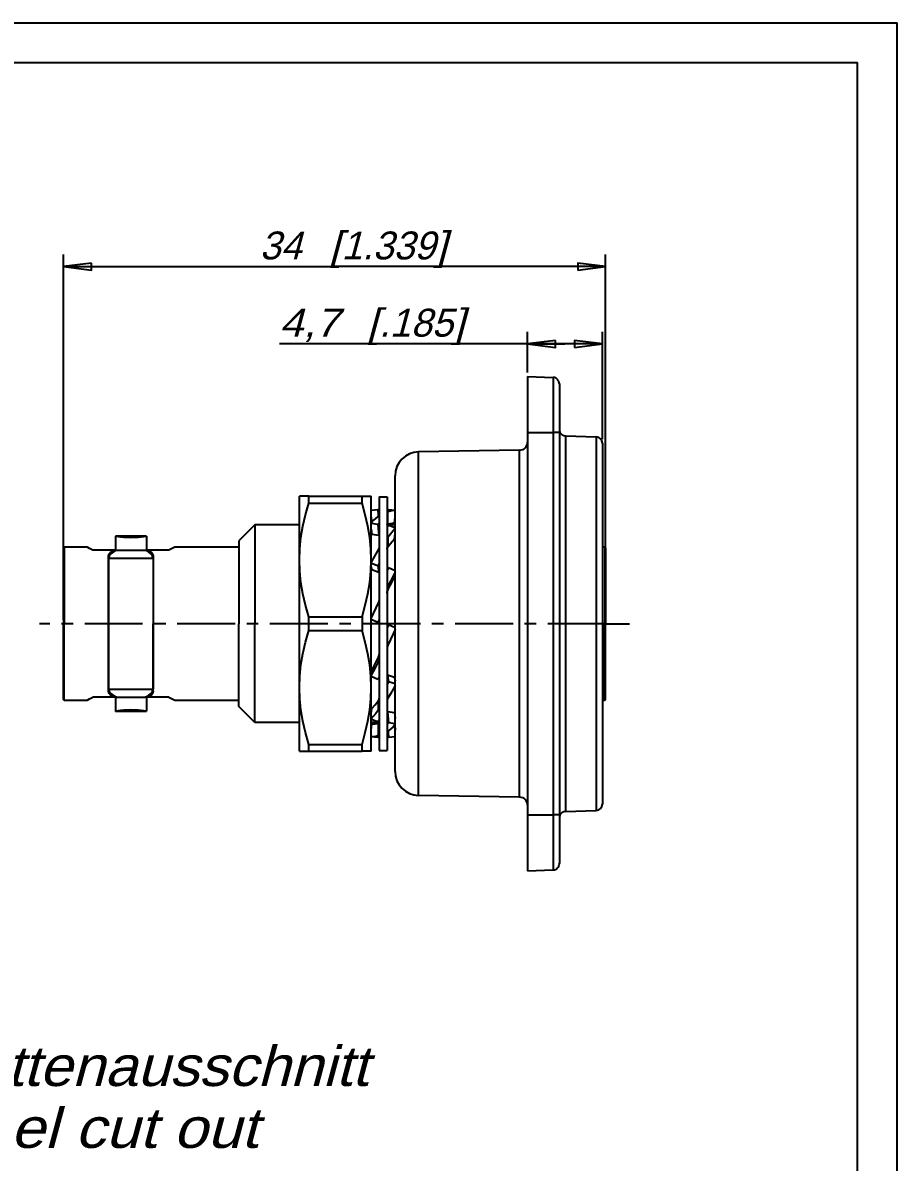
# Model space of a CAD drawing. Extents: x 0 to 210, y 0 to 297.
# Drawn here: x 100.3 to 210, y 154 to 297 of the extents above; entities that cross this region are included whole.
import ezdxf
from ezdxf.enums import TextEntityAlignment as Align

# ---------------------------------------------------------------- set-up
doc = ezdxf.new("R2010")
doc.units = 0
doc.header["$LTSCALE"] = 19.36
doc.linetypes.add('CENTER', pattern=[0.6, 0.375, -0.075, 0.075, -0.075])
doc.layers.get('0').update_dxf_attribs({"linetype": 'CONTINUOUS'})
doc.layers.add('DEFAULT_1', color=7, linetype='CENTER')
doc.layers.add('ZEICHNUNGSBEMAßUNGEN', color=7, linetype='CONTINUOUS')
doc.styles.get("Standard").update_dxf_attribs({"font": 'txt', "width": 0.8})
doc.dimstyles.get("Standard").update_dxf_attribs({"dimtxt": 0.18, "dimasz": 0.18, "dimexe": 0.18, "dimexo": 0.0625, "dimgap": 0.09, "dimtad": 0, "dimtih": 1, "dimtoh": 1, "dimdec": 4, "dimzin": 0, "dimtxsty": 'STANDARD', "dimcen": 0.09, "dimazin": 3, "dimtfac": 1, "dimtdec": 4, "dimtofl": 0, "dimtmove": 0, "dimatfit": 3, "dimtolj": 1, "dimtzin": 0})

# ---------------------------------------------------------------- blocks, each defined once
blk = doc.blocks.new('*D1')
at = {"layer": 'ZEICHNUNGSBEMAßUNGEN', "color": 2, "linetype": 'CONTINUOUS'}
for p, q in [((105.43, 222.11), (105.43, 267.91)), ((173.43, 222.11), (173.43, 267.91)), ((105.43, 266.41), (139.43, 266.41)), ((173.43, 266.41), (139.43, 266.41))]:
    blk.add_line(p, q, dxfattribs=at)
for points in [[(108.93, 266.84), (105.43, 266.41), (108.93, 265.97), (108.93, 266.84)], [(169.93, 265.97), (173.43, 266.41), (169.93, 266.84), (169.93, 265.97)]]:
    blk.add_lwpolyline(points, dxfattribs=at)
at = {"layer": 'ZEICHNUNGSBEMAßUNGEN', "color": 2, "linetype": 'CONTINUOUS', "oblique": 15}
for s, p, p2 in [('34', (130.05, 267.31), (135.3, 267.31)), ('[', (138.8, 267.31), (140.3, 267.31)), ('1.339', (140.3, 267.31), (152.05, 267.31)), (']', (152.05, 267.31), (153.55, 267.31))]:
    blk.add_text(s, height=3.5, dxfattribs=at).set_placement(p, p2, align=Align.FIT)
blk = doc.blocks.new('*D2')
at = {"layer": 'ZEICHNUNGSBEMAßUNGEN', "color": 2, "linetype": 'CONTINUOUS'}
for p, q in [((163.63, 253.11), (163.63, 258.21)), ((173.03, 244.75), (173.03, 258.21)), ((168.33, 256.71), (132.52, 256.71)), ((163.63, 256.71), (168.33, 256.71)), ((173.03, 256.71), (168.33, 256.71))]:
    blk.add_line(p, q, dxfattribs=at)
for points in [[(167.13, 257.15), (163.63, 256.71), (167.13, 256.28), (167.13, 257.15)], [(169.53, 256.28), (173.03, 256.71), (169.53, 257.15), (169.53, 256.28)]]:
    blk.add_lwpolyline(points, dxfattribs=at)
at = {"layer": 'ZEICHNUNGSBEMAßUNGEN', "color": 2, "linetype": 'CONTINUOUS', "oblique": 15}
for s, p, p2 in [('4,7', (132.52, 257.62), (140.02, 257.62)), ('[', (143.52, 257.62), (145.02, 257.62)), ('.185', (145.02, 257.62), (154.27, 257.62)), (']', (154.27, 257.62), (155.77, 257.62))]:
    blk.add_text(s, height=3.5, dxfattribs=at).set_placement(p, p2, align=Align.FIT)

msp = doc.modelspace()

# ---------------------------------------------------------------- linework, layer by layer
at = {"color": 7, "linetype": 'CONTINUOUS'}
for p, q in [((0, 297), (210, 297)), ((210, 0), (210, 297)), ((5, 292), (205, 292)), ((205, 5), (205, 292)), ((163.6306, 252.6076), (163.6306, 249.1076)), ((163.6306, 252.6076), (166.85852, 252.49488)), ((167.6306, 251.69537), (167.6306, 251.6076)), ((167.6306, 251.69537), (167.6306, 251.57839)), ((167.6306, 251.6076), (167.6306, 245.6076)), ((167.6306, 251.57839), (167.6306, 245.6076)), ((163.6306, 249.1076), (163.6306, 245.6076)), ((163.6306, 245.6076), (163.6306, 197.6076)), ((167.6306, 245.6076), (167.6306, 197.6076)), ((167.6306, 245.6076), (167.6306, 197.6076)), ((168.40268, 245.18064), (172.25852, 245.04599)), ((162.64805, 243.38021), (149.97824, 243.15905)), ((173.0306, 244.24648), (173.0306, 244.01272)), ((173.0306, 244.24648), (173.0306, 243.19192)), ((173.0306, 244.01272), (173.0306, 243.19192)), ((173.0306, 243.19192), (173.0306, 221.6076)), ((173.0306, 243.19192), (173.0306, 221.6076)), ((147.0306, 240.15951), (147.0306, 240.15951)), ((147.0306, 235.80985), (147.0306, 240.15951)), ((147.0306, 235.80985), (147.0306, 240.15951)), ((135.0306, 234.4076), (135.0306, 237.6076)), ((136.1853, 237.6076), (135.0306, 237.6076)), ((136.1853, 237.6076), (142.8759, 237.6076)), ((142.8759, 237.6076), (144.0306, 237.6076)), ((144.0306, 234.4076), (144.0306, 237.6076)), ((144.0306, 237.6076), (144.0306, 237.6076)), ((145.0306, 237.5076), (145.0306, 236.00741)), ((145.0306, 237.5076), (146.0306, 237.5076)), ((136.1853, 236.74903), (142.8759, 236.74903)), ((144.86332, 235.90132), (144.0306, 235.81728)), ((145.0306, 236.00741), (145.0306, 235.66626)), ((146.19788, 235.90132), (146.0306, 235.89486)), ((147.0306, 235.81728), (146.19788, 235.90132)), ((144.0306, 234.97589), (144.08036, 234.41199)), ((145.0306, 235.66626), (145.0306, 235.56863)), ((145.0306, 235.56863), (145.0306, 235.34113)), ((145.0306, 235.34113), (145.0306, 235.24575)), ((145.0306, 235.24575), (145.0306, 234.00656)), ((147.0306, 234.30756), (147.0306, 235.80985)), ((147.0306, 234.30756), (147.0306, 235.80985)), ((129.4306, 234.0076), (127.4306, 232.0076)), ((135.0306, 234.0076), (129.4306, 234.0076)), ((135.0306, 234.3076), (135.0306, 234.4076)), ((135.0306, 234.30105), (135.0306, 234.3076)), ((135.0306, 229.6076), (135.0306, 234.30105)), ((144.0306, 234.3076), (144.0306, 234.4076)), ((144.0306, 234.30105), (144.0306, 234.3076)), ((144.0306, 229.6076), (144.0306, 234.30105)), ((144.05097, 234.28839), (144.0306, 234.26679)), ((144.86332, 234.06166), (144.0306, 234.17842)), ((144.0306, 233.45489), (144.0976, 232.7868)), ((144.08036, 234.41199), (144.08782, 234.32747)), ((145.0306, 234.00656), (145.0306, 233.71981)), ((145.0306, 233.71981), (145.0306, 232.65953)), ((146.12429, 234.0076), (146.0306, 234.0076)), ((146.19788, 233.911), (146.0306, 233.72239)), ((147.0306, 234.0076), (146.12429, 234.0076)), ((147.0306, 233.64866), (146.19788, 233.911)), ((147.0306, 234.2261), (147.0306, 234.30756)), ((147.0306, 234.2165), (147.0306, 234.30756)), ((147.0306, 234.2165), (147.0306, 234.2261)), ((147.0306, 233.62548), (147.0306, 234.2165)), ((147.0306, 233.75318), (147.0306, 234.2165)), ((147.0306, 233.62548), (147.0306, 233.75318)), ((147.0306, 232.26773), (147.0306, 233.62548)), ((147.0306, 232.26773), (147.0306, 233.62548)), ((111.9406, 232.605), (111.9406, 230.8276)), ((113.8906, 232.6076), (111.95534, 232.6076)), ((115.82584, 232.6076), (113.8906, 232.6076)), ((115.8402, 232.6076), (115.8402, 232.6076)), ((115.8406, 232.60499), (115.8406, 230.8276)), ((127.4306, 232.00732), (127.4306, 231.2276)), ((145.00392, 232.65953), (144.09762, 232.78661)), ((145.0306, 232.65953), (145.0306, 232.15067)), ((145.0306, 232.15067), (145.0306, 231.3361)), ((147.0306, 228.22093), (147.0306, 232.26773)), ((147.0306, 228.22093), (147.0306, 232.26773)), ((105.5306, 231.2276), (105.4306, 231.1276)), ((105.4306, 231.1276), (105.4306, 230.4876)), ((105.4306, 230.4876), (105.4306, 230.40293)), ((105.4306, 230.40293), (105.4306, 221.6076)), ((108.3908, 231.2276), (105.5306, 231.2276)), ((111.8756, 230.8276), (109.12468, 230.8276)), ((111.95322, 230.8276), (111.8756, 230.8276)), ((112.03394, 230.8276), (111.95322, 230.8276)), ((112.03394, 230.8276), (112.10787, 230.8276)), ((112.10787, 230.8276), (115.67333, 230.8276)), ((115.67333, 230.8276), (115.74726, 230.8276)), ((115.82798, 230.8276), (115.74726, 230.8276)), ((115.9056, 230.8276), (115.82798, 230.8276)), ((118.65652, 230.8276), (115.9056, 230.8276)), ((127.4306, 231.2276), (119.39045, 231.2276)), ((127.4306, 231.2276), (127.4306, 221.6076)), ((145.0306, 231.3361), (145.0306, 231.26854)), ((145.0306, 231.26854), (145.0306, 230.97102)), ((145.0306, 230.97102), (145.0306, 230.20379)), ((145.0306, 230.20379), (145.0306, 230.1876)), ((145.0306, 230.1876), (145.0306, 228.04981)), ((173.3306, 231.2276), (173.0306, 231.2276)), ((173.4306, 231.1276), (173.3306, 231.2276)), ((173.4306, 231.1276), (173.4306, 230.4876)), ((173.4306, 230.4876), (173.4306, 230.40293)), ((173.4306, 230.40293), (173.4306, 221.6076)), ((111.0906, 229.83589), (111.0906, 230.08256)), ((111.0906, 229.81827), (111.0906, 229.83589)), ((111.0906, 221.6076), (111.0906, 229.81827)), ((116.6906, 230.08256), (116.6906, 229.83589)), ((116.6906, 229.83589), (116.6906, 229.81827)), ((116.6906, 229.81827), (116.6906, 221.6076)), ((135.0306, 213.6076), (135.0306, 229.6076)), ((144.0306, 213.6076), (144.0306, 229.6076)), ((144.14396, 229.54716), (144.0306, 229.33455)), ((144.86332, 228.88494), (144.0306, 229.17122)), ((144.0306, 228.75942), (144.0976, 228.36148)), ((145.00392, 228.04981), (144.09761, 228.3614)), ((145.0306, 228.04981), (145.0306, 225.90769)), ((146.19788, 228.62398), (146.0306, 228.30377)), ((147.0306, 228.25365), (146.19788, 228.62398)), ((147.0306, 227.59509), (147.0306, 228.22093)), ((147.0306, 227.59509), (147.0306, 228.22093)), ((147.0306, 227.46271), (147.0306, 227.59509)), ((147.0306, 227.46271), (147.0306, 227.59509)), ((147.0306, 221.6076), (147.0306, 227.46271)), ((147.0306, 221.6076), (147.0306, 227.46271)), ((145.0306, 225.90769), (145.0306, 225.42657)), ((145.0306, 225.42657), (145.0306, 224.72433)), ((145.0306, 224.72433), (145.0306, 224.70269)), ((145.0306, 224.70269), (145.0306, 224.35638)), ((144.98861, 224.42131), (144.93691, 224.28684)), ((145.0306, 224.35638), (145.0306, 221.71387)), ((105.4306, 212.81227), (105.4306, 221.6076)), ((111.0906, 213.39693), (111.0906, 221.6076)), ((116.6906, 213.39693), (116.6906, 221.6076)), ((127.4306, 211.9876), (127.4306, 221.6076)), ((136.1853, 222.46617), (142.8759, 222.46617)), ((144.86332, 221.75826), (144.0306, 222.13736)), ((145.0306, 221.71387), (145.0306, 221.6076)), ((145.0306, 221.6076), (145.0306, 218.85882)), ((147.0306, 221.04434), (147.0306, 221.6076)), ((147.0306, 221.04434), (147.0306, 221.6076)), ((173.0306, 221.6076), (173.0306, 200.02329)), ((173.0306, 221.6076), (173.0306, 200.02329)), ((173.4306, 212.81227), (173.4306, 221.6076)), ((136.1853, 220.74903), (142.8759, 220.74903)), ((146.0306, 221.44291), (146.0573, 221.50133)), ((146.19788, 221.45694), (146.0306, 221.09092)), ((146.0573, 221.50133), (146.19788, 221.45694)), ((147.0306, 221.07784), (146.19788, 221.45694)), ((147.0306, 215.62011), (147.0306, 221.04434)), ((147.0306, 215.62011), (147.0306, 221.04434)), ((145.0306, 218.85882), (145.0306, 218.51252)), ((145.0306, 218.51252), (145.0306, 218.49087)), ((145.0306, 218.49087), (145.0306, 217.78864)), ((145.0306, 217.78864), (145.0306, 217.30751)), ((145.0306, 217.30751), (145.0306, 213.02761)), ((144.0306, 215.39114), (144.0976, 215.75243)), ((144.86332, 214.59122), (144.0306, 214.96155)), ((146.0306, 215.1152), (146.0573, 215.16531)), ((146.96359, 214.85379), (146.05729, 215.16537)), ((146.0573, 215.16531), (146.19788, 214.33026)), ((147.0306, 214.85379), (147.0306, 215.62011)), ((147.0306, 214.85379), (147.0306, 215.62011)), ((147.0306, 214.01868), (147.0306, 214.85379)), ((147.0306, 214.01868), (147.0306, 214.85379)), ((111.0906, 213.37931), (111.0906, 213.39693)), ((111.0906, 213.13264), (111.0906, 213.37931)), ((116.6906, 213.37931), (116.6906, 213.39693)), ((116.6906, 213.13264), (116.6906, 213.37931)), ((135.0306, 208.91415), (135.0306, 213.6076)), ((144.0306, 208.91415), (144.0306, 213.6076)), ((145.0306, 213.02761), (145.0306, 213.01141)), ((145.0306, 213.01141), (145.0306, 212.24418)), ((146.19788, 214.33026), (146.0306, 214.01652)), ((147.0306, 214.04398), (146.19788, 214.33026)), ((147.0306, 213.90677), (147.0306, 214.01868)), ((147.0306, 210.42865), (147.0306, 214.01868)), ((147.0306, 210.42865), (147.0306, 213.90677)), ((105.4306, 212.7276), (105.4306, 212.81227)), ((105.4306, 212.0876), (105.4306, 212.7276)), ((105.5306, 211.9876), (105.4306, 212.0876)), ((108.39078, 211.9876), (105.5306, 211.9876)), ((111.8756, 212.3876), (109.12468, 212.3876)), ((111.95322, 212.3876), (111.8756, 212.3876)), ((111.9406, 212.3876), (111.9406, 210.61019)), ((112.03394, 212.3876), (111.95322, 212.3876)), ((112.10787, 212.3876), (112.03394, 212.3876)), ((112.10787, 212.3876), (115.67333, 212.3876)), ((115.74726, 212.3876), (115.67333, 212.3876)), ((115.82798, 212.3876), (115.74726, 212.3876)), ((115.9056, 212.3876), (115.82798, 212.3876)), ((115.8406, 212.3876), (115.8406, 210.6102)), ((118.65652, 212.3876), (115.9056, 212.3876)), ((127.4306, 211.9876), (119.39038, 211.9876)), ((119.3906, 211.9876), (119.3906, 211.9876)), ((127.4306, 211.20788), (127.4306, 211.9876)), ((144.93691, 211.9711), (144.9514, 211.9949)), ((145.0306, 212.24418), (145.0306, 211.94666)), ((145.0306, 211.94666), (145.0306, 211.8791)), ((145.0306, 211.8791), (145.0306, 211.06454)), ((173.3306, 211.9876), (173.0306, 211.9876)), ((173.4306, 212.0876), (173.3306, 211.9876)), ((173.4306, 212.7276), (173.4306, 212.81227)), ((173.4306, 212.0876), (173.4306, 212.7276)), ((111.94096, 210.6076), (111.94096, 210.6076)), ((113.8906, 210.6076), (111.95527, 210.6076)), ((115.82591, 210.6076), (113.8906, 210.6076)), ((129.4306, 209.2076), (127.4306, 211.2076)), ((144.0306, 210.30034), (144.0976, 210.94727)), ((145.0306, 211.06454), (145.0306, 209.59118)), ((146.0306, 210.52712), (146.0573, 210.55549)), ((146.96358, 210.42865), (146.05727, 210.55573)), ((146.0573, 210.55549), (146.19788, 209.15355)), ((147.0306, 209.02646), (147.0306, 210.42865)), ((147.0306, 209.02646), (147.0306, 210.42865)), ((135.0306, 209.2076), (129.4306, 209.2076)), ((135.0306, 208.9076), (135.0306, 208.91415)), ((135.0306, 208.8076), (135.0306, 208.9076)), ((135.0306, 205.6076), (135.0306, 208.8076)), ((144.86332, 209.30421), (144.0306, 209.56654)), ((144.93691, 209.2076), (144.0306, 209.2076)), ((144.0306, 208.23932), (144.0976, 208.99855)), ((144.03711, 208.94151), (144.0306, 208.94842)), ((144.0306, 208.9076), (144.0306, 208.91415)), ((144.0306, 208.8076), (144.0306, 208.9076)), ((144.0306, 205.6076), (144.0306, 208.8076)), ((144.05097, 208.92681), (144.03711, 208.94151)), ((144.08782, 208.88773), (144.05097, 208.92681)), ((145.0306, 209.2076), (144.93691, 209.2076)), ((145.0306, 209.59118), (145.0306, 209.4954)), ((145.0306, 209.4954), (145.0306, 209.20864)), ((145.0306, 209.20864), (145.0306, 207.96945)), ((146.19788, 209.15355), (146.0306, 208.97614)), ((147.0306, 209.03678), (146.19788, 209.15355)), ((147.0306, 208.90764), (147.0306, 209.02646)), ((147.0306, 208.9891), (147.0306, 209.02646)), ((147.0306, 208.90764), (147.0306, 208.9891)), ((147.0306, 203.05569), (147.0306, 208.90764)), ((147.0306, 203.05569), (147.0306, 208.90764)), ((144.86332, 207.31388), (144.0306, 207.39793)), ((145.0306, 207.96945), (145.0306, 207.87408)), ((145.0306, 207.87408), (145.0306, 207.64657)), ((145.0306, 207.64657), (145.0306, 207.54894)), ((145.0306, 207.54894), (145.0306, 207.2076)), ((146.19788, 207.31388), (146.0306, 207.32035)), ((146.12753, 208.11111), (146.13919, 207.97903)), ((146.13919, 207.97903), (146.19788, 207.31388)), ((147.0306, 207.39793), (146.19788, 207.31388)), ((136.1853, 206.46617), (142.8759, 206.46617)), ((145.0306, 207.2076), (145.0306, 205.7076)), ((135.0306, 205.6076), (136.1853, 205.6076)), ((136.1853, 205.6076), (142.8759, 205.6076)), ((144.0306, 205.6076), (142.8759, 205.6076)), ((145.0306, 205.7076), (146.0306, 205.7076)), ((147.0306, 203.05569), (147.0306, 203.05569)), ((162.64805, 199.835), (149.97824, 200.05615)), ((173.0306, 200.02329), (173.0306, 199.0215)), ((173.0306, 200.02329), (173.0306, 199.20944)), ((173.0306, 199.20944), (173.0306, 198.96872)), ((173.0306, 199.0215), (173.0306, 198.96872)), ((163.6306, 197.6076), (163.6306, 190.6076)), ((167.6306, 197.6076), (167.6306, 192.60783)), ((167.6306, 197.6076), (167.6306, 192.60783)), ((168.40268, 198.03456), (172.25852, 198.16921)), ((167.6306, 192.60783), (167.6306, 192.54581)), ((167.6306, 192.60783), (167.6306, 191.51984)), ((167.6306, 192.54581), (167.6306, 191.51984)), ((163.6306, 190.6076), (166.85852, 190.72032))]:
    msp.add_line(p, q, dxfattribs=at)
at = {"color": 9, "linetype": 'CONTINUOUS'}
for p, q in [((163.6306, 245.6076), (166.85852, 245.6076)), ((166.85852, 245.6076), (166.85852, 197.6076)), ((144.93691, 235.10438), (145.0306, 235.09124)), ((146.0306, 235.65493), (146.12429, 235.64548)), ((146.12429, 234.08156), (146.12429, 235.64548)), ((146.12429, 234.0076), (146.12429, 234.08156)), ((146.0306, 232.45465), (146.12429, 232.42514)), ((146.12429, 232.42514), (146.12429, 231.2441)), ((112.03394, 230.8276), (111.9091, 230.76293)), ((112.04833, 230.79833), (111.92082, 230.73563)), ((112.10787, 230.8276), (112.04833, 230.79833)), ((115.73287, 230.79833), (115.67333, 230.8276)), ((115.86038, 230.73563), (115.73287, 230.79833)), ((115.8721, 230.76293), (115.74726, 230.8276)), ((144.93691, 230.94683), (145.0306, 230.91462)), ((111.11346, 229.83058), (111.1106, 229.81827)), ((111.1106, 229.81827), (116.6706, 229.81827)), ((111.16788, 230.06459), (111.11346, 229.83058)), ((111.15297, 230.11397), (111.14328, 230.07075)), ((116.66774, 229.83058), (116.61332, 230.06459)), ((116.63792, 230.07075), (116.62823, 230.11397)), ((116.6906, 229.83589), (116.63792, 230.07075)), ((116.6706, 229.81827), (116.66774, 229.83058)), ((146.0306, 226.34791), (146.12429, 226.30625)), ((146.12429, 226.30625), (146.12429, 225.82455)), ((144.93691, 224.28684), (145.0306, 224.24419)), ((146.0306, 221.6076), (145.0306, 221.6076)), ((146.0306, 218.97101), (146.12429, 218.92836)), ((144.93691, 216.90896), (144.93691, 217.39065)), ((144.93691, 216.90896), (145.0306, 216.86729)), ((111.0906, 213.37931), (111.14328, 213.14445)), ((111.1106, 213.39693), (116.6706, 213.39693)), ((111.1106, 213.39693), (111.11346, 213.38463)), ((111.11346, 213.38463), (111.16788, 213.15061)), ((111.14328, 213.14445), (111.15297, 213.10123)), ((116.61332, 213.15061), (116.66774, 213.38463)), ((116.62823, 213.10123), (116.63792, 213.14445)), ((116.66774, 213.38463), (116.6706, 213.39693)), ((111.9091, 212.45228), (112.03394, 212.3876)), ((111.92082, 212.47958), (112.04833, 212.41688)), ((112.04833, 212.41688), (112.10787, 212.3876)), ((115.67333, 212.3876), (115.73287, 212.41688)), ((115.73287, 212.41688), (115.86038, 212.47958)), ((115.74726, 212.3876), (115.8721, 212.45228)), ((144.93691, 210.79007), (144.93691, 211.9711)), ((146.0306, 212.30058), (146.12429, 212.26837)), ((144.93691, 210.79007), (145.0306, 210.76055)), ((144.93691, 209.13365), (144.93691, 209.2076)), ((144.93691, 207.56973), (144.93691, 209.13365)), ((144.93691, 207.56973), (145.0306, 207.56027)), ((146.0306, 208.12396), (146.12429, 208.11083)), ((163.6306, 197.6076), (166.85852, 197.6076))]:
    msp.add_line(p, q, dxfattribs=at)
at = {"color": 3, "linetype": 'CONTINUOUS'}
for p, q in [((146.0306, 237.5076), (146.0306, 236.00741)), ((145.0306, 235.89486), (144.86332, 235.90132)), ((144.86332, 235.90132), (144.92201, 235.23617)), ((146.0306, 236.00741), (146.0306, 235.66626)), ((144.92201, 235.23617), (144.93367, 235.10409)), ((146.0306, 235.66626), (146.0306, 235.56863)), ((146.0306, 235.56863), (146.0306, 235.34113)), ((146.0306, 235.34113), (146.0306, 235.24575)), ((146.0306, 235.24575), (146.0306, 234.00656)), ((146.96359, 234.2165), (147.0306, 234.97589)), ((145.0306, 234.23907), (144.86332, 234.06166)), ((144.86332, 234.06166), (145.00392, 232.65953)), ((146.0306, 234.00656), (146.0306, 233.71981)), ((146.0306, 233.71981), (146.0306, 233.62402)), ((146.0306, 233.62402), (146.0306, 232.15067)), ((147.01025, 234.28837), (146.97338, 234.32747)), ((147.02416, 234.27361), (147.01025, 234.28837)), ((147.0306, 234.26679), (147.02416, 234.27361)), ((145.00392, 232.65953), (145.0306, 232.68707)), ((146.0306, 232.15067), (146.0306, 231.3361)), ((146.96358, 232.26773), (147.0306, 232.91486)), ((146.0306, 231.3361), (146.0306, 231.26854)), ((146.0306, 231.26854), (146.0306, 230.97102)), ((146.0306, 230.97102), (146.0306, 230.20379)), ((146.0306, 230.20379), (146.0306, 230.1876)), ((146.0306, 230.1876), (146.0306, 225.90769)), ((146.1098, 231.2203), (146.12429, 231.2441)), ((145.0306, 229.19869), (144.86332, 228.88494)), ((144.86332, 228.88494), (145.00392, 228.04981)), ((145.00392, 228.04981), (145.0306, 228.09932)), ((146.96359, 227.46271), (147.0306, 227.82407)), ((146.0306, 225.90769), (146.0306, 225.42657)), ((146.0306, 225.42657), (146.0306, 224.72433)), ((146.0306, 224.72433), (146.0306, 224.70269)), ((146.0306, 224.70269), (146.0306, 224.35638)), ((146.0306, 224.35638), (146.0306, 221.6076)), ((145.0306, 222.12428), (144.86332, 221.75826)), ((144.86332, 221.75826), (145.00391, 221.71387)), ((145.00391, 221.71387), (145.0306, 221.77209)), ((146.0306, 221.6076), (146.0306, 221.50133)), ((146.0306, 221.50133), (146.0306, 218.85882)), ((146.0306, 218.85882), (146.0306, 218.51252)), ((146.12429, 218.92836), (146.07259, 218.79389)), ((146.0306, 218.51252), (146.0306, 218.49087)), ((146.0306, 218.49087), (146.0306, 217.78864)), ((146.0306, 217.78864), (146.0306, 217.30751)), ((146.0306, 217.30751), (146.0306, 215.16531)), ((145.0306, 214.91143), (144.86332, 214.59122)), ((146.0306, 215.16531), (146.0306, 213.02761)), ((146.96359, 214.85379), (147.0306, 214.45578)), ((146.0306, 213.02761), (146.0306, 213.01141)), ((146.0306, 213.01141), (146.0306, 212.24418)), ((146.0306, 212.24418), (146.0306, 211.94666)), ((146.0306, 211.94666), (146.0306, 211.8791)), ((146.0306, 211.8791), (146.0306, 211.06454)), ((146.0306, 211.06454), (146.0306, 210.55549)), ((146.0306, 210.55549), (146.0306, 209.4954)), ((146.96358, 210.42865), (147.0306, 209.76032)), ((145.0306, 209.49281), (144.86332, 209.30421)), ((146.0306, 209.4954), (146.0306, 209.20864)), ((146.0306, 209.20864), (146.0306, 207.96945)), ((146.97338, 208.88773), (147.0306, 208.23932)), ((145.0306, 207.32035), (144.86332, 207.31388)), ((146.0306, 207.96945), (146.0306, 207.87408)), ((146.0306, 207.87408), (146.0306, 207.64657)), ((146.0306, 207.64657), (146.0306, 207.54894)), ((146.0306, 207.54894), (146.0306, 207.2076)), ((146.0306, 207.2076), (146.0306, 205.7076))]:
    msp.add_line(p, q, dxfattribs=at)
at = {"color": 9, "linetype": 'CONTINUOUS'}
for points in [[(166.85852, 252.49488), (166.85852, 252.39832), (166.85852, 252.09706), (166.85852, 251.58863), (166.85852, 250.89073), (166.85852, 250.0295), (166.85852, 249.02644), (166.85852, 247.91811), (166.85852, 246.75912), (166.85852, 245.6076)], [(167.6306, 245.6076), (167.57235, 245.6076), (167.40607, 245.6076), (167.15599, 245.6076), (166.85852, 245.6076)], [(168.40268, 245.18064), (168.40268, 245.12365), (168.40268, 244.65692), (168.40268, 243.72862), (168.40268, 242.36187), (168.40268, 240.58018), (168.40268, 238.3939), (168.40268, 235.87202), (168.40268, 233.18893), (168.40268, 230.51007), (168.40268, 227.94045), (168.40268, 225.56156), (168.40268, 223.43543), (168.40268, 221.6076)], [(172.25852, 245.04599), (172.25852, 244.80406), (172.25852, 244.07537), (172.25852, 242.87734), (172.25852, 241.23811), (172.25852, 239.17591), (172.25852, 236.72447), (172.25852, 234.01672), (172.25852, 231.22586), (172.25852, 228.48651), (172.25852, 225.91121), (172.25852, 223.5933), (172.25852, 221.6076)], [(149.97824, 221.6076), (149.97824, 224.67), (149.97824, 227.67277), (149.97824, 230.55464), (149.97824, 233.25474), (149.97824, 235.71737), (149.97824, 237.89261), (149.97824, 239.73619), (149.97824, 241.21053), (149.97824, 242.28563), (149.97824, 242.93957), (149.97824, 243.15905)], [(162.64805, 221.6076), (162.64805, 223.92789), (162.64805, 226.56586), (162.64805, 229.35838), (162.64805, 232.13293), (162.64805, 234.72834), (162.64805, 237.0536), (162.64805, 239.06942), (162.64805, 240.73599), (162.64805, 242.01643), (162.64805, 242.88481), (162.64805, 243.32436), (162.64805, 243.38021)], [(111.9091, 230.76293), (111.63539, 230.62112), (111.3373, 230.37966), (111.15297, 230.11397)], [(111.92082, 230.73563), (111.69051, 230.62238), (111.3735, 230.37665), (111.17711, 230.10429), (111.16788, 230.06459)], [(116.61332, 230.06459), (116.60409, 230.10429), (116.4077, 230.37665), (116.09069, 230.62238), (115.86038, 230.73563)], [(116.62823, 230.11397), (116.4439, 230.37966), (116.14582, 230.62112), (115.8721, 230.76293)], [(111.1106, 221.6076), (111.1106, 223.27297), (111.1106, 224.88474), (111.1106, 226.39102), (111.1106, 227.74332), (111.1106, 228.89813), (111.1106, 229.81827)], [(116.6706, 229.81827), (116.6706, 228.89813), (116.6706, 227.74332), (116.6706, 226.39102), (116.6706, 224.88474), (116.6706, 223.27297), (116.6706, 221.6076)], [(111.1106, 213.39693), (111.1106, 214.31707), (111.1106, 215.47188), (111.1106, 216.82419), (111.1106, 218.33047), (111.1106, 219.94223), (111.1106, 221.6076)], [(116.6706, 221.6076), (116.6706, 221.6076), (116.6706, 219.94223), (116.6706, 218.33047), (116.6706, 216.82419), (116.6706, 215.47188), (116.6706, 214.31707), (116.6706, 213.39693)], [(149.97824, 200.05615), (149.97824, 200.27561), (149.97824, 200.92954), (149.97824, 202.00462), (149.97824, 203.47895), (149.97824, 205.32251), (149.97824, 207.49774), (149.97824, 209.96036), (149.97824, 212.66045), (149.97824, 215.54233), (149.97824, 218.54515), (149.97824, 221.6076)], [(162.64805, 199.835), (162.64805, 199.88905), (162.64805, 200.32503), (162.64805, 201.18994), (162.64805, 202.46709), (162.64805, 204.13065), (162.64805, 206.14381), (162.64805, 208.46667), (162.64805, 211.06038), (162.64805, 213.83551), (162.64805, 216.6321), (162.64805, 219.27761), (162.64805, 221.6076)], [(168.40268, 221.6076), (168.40268, 219.79068), (168.40268, 217.67482), (168.40268, 215.30503), (168.40268, 212.7429), (168.40268, 210.06944), (168.40268, 207.38804), (168.40268, 204.86266), (168.40268, 202.66965), (168.40268, 200.88071), (168.40268, 199.5066), (168.40268, 198.57049), (168.40268, 198.09564), (168.40268, 198.03456)], [(172.25852, 221.6076), (172.25852, 219.63321), (172.25852, 217.32554), (172.25852, 214.75861), (172.25852, 212.02535), (172.25852, 209.23781), (172.25852, 206.5294), (172.25852, 204.07328), (172.25852, 202.00477), (172.25852, 200.35908), (172.25852, 199.15429), (172.25852, 198.41845), (172.25852, 198.16921)], [(111.15297, 213.10123), (111.3373, 212.83555), (111.63539, 212.59408), (111.9091, 212.45228)], [(111.16788, 213.15061), (111.17711, 213.11092), (111.3735, 212.83855), (111.69051, 212.59282), (111.92082, 212.47958)], [(115.86038, 212.47958), (116.09069, 212.59282), (116.4077, 212.83855), (116.60409, 213.11092), (116.61332, 213.15061)], [(115.8721, 212.45228), (116.14582, 212.59408), (116.4439, 212.83555), (116.62823, 213.10123)], [(167.6306, 197.6076), (167.57235, 197.6076), (167.40607, 197.6076), (167.15599, 197.6076), (166.85852, 197.6076)], [(166.85852, 197.6076), (166.85852, 196.45835), (166.85852, 195.30076), (166.85852, 194.19265), (166.85852, 193.18911), (166.85852, 192.32732), (166.85852, 191.62879), (166.85852, 191.11945), (166.85852, 190.81727), (166.85852, 190.72032)]]:
    msp.add_lwpolyline(points, dxfattribs=at)
at = {"color": 7, "linetype": 'CONTINUOUS'}
for points in [[(136.1853, 236.74903), (136.1853, 237.19606), (136.1853, 237.6076)], [(142.8759, 236.74903), (142.8759, 237.19606), (142.8759, 237.6076)], [(135.0306, 229.6076), (135.07829, 231.01739), (135.21993, 232.4273), (135.45238, 233.84238), (135.77324, 235.27432), (136.1853, 236.74903)], [(144.0306, 229.6076), (143.98291, 231.01739), (143.84128, 232.4273), (143.60882, 233.84238), (143.28797, 235.27432), (142.8759, 236.74903)], [(144.93691, 235.10438), (144.60823, 234.83814), (144.2813, 234.53266), (144.05097, 234.28839)], [(145.0306, 235.24575), (145.02005, 235.2006), (144.98861, 235.15319), (144.93691, 235.10438)], [(129.4306, 234.0076), (129.4306, 234.0015), (129.4306, 233.75443), (129.4306, 233.15285), (129.4306, 232.2143), (129.4306, 230.9662), (129.4306, 229.44495), (129.4306, 227.69496), (129.4306, 225.76731), (129.4306, 223.71826), (129.4306, 221.6076)], [(111.94099, 232.6076), (111.95423, 232.60519), (112.06943, 232.5855)], [(112.06943, 232.5855), (112.28851, 232.55128), (112.60243, 232.50975), (112.98873, 232.47088), (113.42882, 232.44323), (113.8906, 232.43338)], [(113.8906, 232.43338), (114.35252, 232.44323), (114.79234, 232.47087), (115.17894, 232.50977), (115.4923, 232.55123), (115.71005, 232.58521), (115.82463, 232.60478), (115.8402, 232.6076)], [(105.5306, 231.2276), (105.5306, 231.04276), (105.5306, 230.49532), (105.5306, 229.60634), (105.5306, 228.40997), (105.5306, 226.95219), (105.5306, 225.28902), (105.5306, 223.48437), (105.5306, 221.6076)], [(109.12468, 230.8276), (108.71447, 231.04618), (108.47013, 231.18235), (108.3906, 231.2276)], [(111.0906, 230.08256), (111.13648, 230.30974), (111.2779, 230.51243), (111.52274, 230.68678), (111.8756, 230.8276)], [(115.9056, 230.8276), (116.25884, 230.68658), (116.50332, 230.51241), (116.64461, 230.31001), (116.6906, 230.08256)], [(119.3906, 231.2276), (119.31055, 231.18206), (119.06634, 231.04597), (118.65652, 230.8276)], [(144.93691, 230.94683), (144.60823, 230.3887), (144.2813, 229.80474), (144.14396, 229.54716)], [(145.0306, 231.26854), (145.02005, 231.16059), (144.98861, 231.05264), (144.93691, 230.94683)], [(173.3306, 231.2276), (173.3306, 231.04276), (173.3306, 230.49532), (173.3306, 229.60634), (173.3306, 228.40997), (173.3306, 226.95219), (173.3306, 225.28902), (173.3306, 223.48437), (173.3306, 221.6076)], [(111.1106, 229.81827), (111.1006, 229.82063), (111.09328, 229.82708), (111.0906, 229.83589)], [(116.6706, 229.81827), (116.6806, 229.82063), (116.68792, 229.82708), (116.6906, 229.83589)], [(136.1853, 222.46617), (135.77318, 223.9411), (135.45228, 225.37333), (135.21986, 226.78838), (135.07827, 228.19812), (135.0306, 229.6076)], [(142.8759, 222.46617), (143.28802, 223.9411), (143.60892, 225.37333), (143.84134, 226.78838), (143.98293, 228.19812), (144.0306, 229.6076)], [(145.0306, 224.70269), (145.02005, 224.56087), (144.98861, 224.42131)], [(144.93691, 224.28684), (144.60823, 223.58638), (144.2813, 222.88041), (144.0306, 222.33188)], [(105.5306, 211.9876), (105.5306, 212.17245), (105.5306, 212.71988), (105.5306, 213.60886), (105.5306, 214.80523), (105.5306, 216.26302), (105.5306, 217.92619), (105.5306, 219.73083), (105.5306, 221.6076)], [(129.4306, 209.2076), (129.4306, 209.2137), (129.4306, 209.46077), (129.4306, 210.06236), (129.4306, 211.0009), (129.4306, 212.24901), (129.4306, 213.77025), (129.4306, 215.52024), (129.4306, 217.44789), (129.4306, 219.49695), (129.4306, 221.6076)], [(136.1853, 220.74903), (136.1853, 221.32131), (136.1853, 221.89389), (136.1853, 222.46617)], [(142.8759, 222.46617), (142.8759, 221.89389), (142.8759, 221.32131), (142.8759, 220.74903)], [(173.3306, 211.9876), (173.3306, 212.17245), (173.3306, 212.71988), (173.3306, 213.60886), (173.3306, 214.80523), (173.3306, 216.26302), (173.3306, 217.92619), (173.3306, 219.73083), (173.3306, 221.6076)], [(135.0306, 213.6076), (135.07829, 215.01739), (135.21993, 216.4273), (135.45238, 217.84238), (135.77324, 219.27432), (136.1853, 220.74903)], [(144.0306, 213.6076), (143.98291, 215.01739), (143.84128, 216.4273), (143.60882, 217.84238), (143.28797, 219.27432), (142.8759, 220.74903)], [(144.0976, 215.75243), (144.51561, 216.55635), (144.93691, 217.39065)], [(144.93691, 217.39065), (144.98862, 217.51744), (145.02005, 217.65103), (145.0306, 217.78864)], [(145.0306, 217.30751), (145.02005, 217.16982), (144.98861, 217.03605), (144.93691, 216.90896)], [(144.93691, 216.90896), (144.60823, 216.25384), (144.2813, 215.61503), (144.0306, 215.13514)], [(111.0906, 213.37931), (111.09328, 213.38812), (111.1006, 213.39457), (111.1106, 213.39693)], [(111.8756, 212.3876), (111.52281, 212.52838), (111.27797, 212.7027), (111.1365, 212.90542), (111.0906, 213.13264)], [(116.6906, 213.13264), (116.64458, 212.90514), (116.50325, 212.70272), (116.25877, 212.52858), (115.9056, 212.3876)], [(116.6906, 213.37931), (116.68792, 213.38812), (116.6806, 213.39457), (116.6706, 213.39693)], [(136.1853, 206.46617), (135.77318, 207.9411), (135.45228, 209.37333), (135.21986, 210.78838), (135.07827, 212.19812), (135.0306, 213.6076)], [(142.8759, 206.46617), (143.28802, 207.9411), (143.60892, 209.37333), (143.84134, 210.78838), (143.98293, 212.19812), (144.0306, 213.6076)], [(108.3906, 211.9876), (108.4702, 212.03289), (108.71495, 212.16929), (109.12468, 212.3876)], [(118.65652, 212.3876), (119.06589, 212.16949), (119.31049, 212.03317), (119.3906, 211.9876)], [(144.0976, 210.94727), (144.51562, 211.42779), (144.93691, 211.9711)], [(144.9514, 211.9949), (144.98862, 212.056), (145.02005, 212.14768), (145.0306, 212.24418)], [(113.8906, 210.78182), (113.42888, 210.77198), (112.98852, 210.7443), (112.602, 210.7054), (112.28825, 210.66388), (112.07064, 210.62991), (111.95653, 210.61041), (111.94096, 210.6076)], [(115.71197, 210.62967), (115.49252, 210.66394), (115.17889, 210.70544), (114.79237, 210.74433), (114.35264, 210.77197), (113.8906, 210.78182)], [(115.84023, 210.6076), (115.82708, 210.60999), (115.71197, 210.62967)], [(144.93691, 210.79007), (144.60823, 210.35584), (144.2813, 209.95535), (144.0306, 209.6727)], [(145.0306, 211.06454), (145.02005, 210.96787), (144.98861, 210.87573), (144.93691, 210.79007)], [(144.0976, 208.99855), (144.51563, 209.02689), (144.93691, 209.13365)], [(144.93691, 209.13365), (144.98862, 209.1539), (145.02005, 209.17911), (145.0306, 209.20864)], [(144.93691, 207.56973), (144.60823, 207.47274), (144.2813, 207.41788), (144.0306, 207.4082)], [(145.0306, 207.64657), (145.02005, 207.61683), (144.98861, 207.59101), (144.93691, 207.56973)], [(136.1853, 205.6076), (136.1853, 206.01914), (136.1853, 206.46617)], [(142.8759, 205.6076), (142.8759, 206.01914), (142.8759, 206.46617)]]:
    msp.add_lwpolyline(points, dxfattribs=at)
at = {"color": 3, "linetype": 'CONTINUOUS'}
for points in [[(146.12429, 235.64548), (146.07259, 235.6242), (146.04115, 235.59837), (146.0306, 235.56863)], [(147.0306, 235.80701), (146.7799, 235.79732), (146.45297, 235.74247), (146.12429, 235.64548)], [(146.0306, 234.00656), (146.04115, 234.03609), (146.07259, 234.0613), (146.12429, 234.08156)], [(146.12429, 234.08156), (146.40546, 234.1614), (146.68534, 234.20652), (146.96359, 234.2165)], [(147.0306, 233.54251), (146.7799, 233.25985), (146.45297, 232.85936), (146.12429, 232.42514)], [(146.12429, 232.42514), (146.07259, 232.33947), (146.04115, 232.24733), (146.0306, 232.15067)], [(146.12429, 231.2441), (146.40548, 231.61322), (146.68536, 231.95468), (146.96358, 232.26773)], [(146.0306, 230.97102), (146.04115, 231.06752), (146.07259, 231.1592), (146.1098, 231.2203)], [(147.0306, 228.08006), (146.7799, 227.60018), (146.45297, 226.96136), (146.12429, 226.30625)], [(146.12429, 225.82455), (146.40548, 226.38404), (146.68536, 226.93035), (146.96359, 227.46271)], [(146.12429, 226.30625), (146.07259, 226.17915), (146.04115, 226.04538), (146.0306, 225.90769)], [(146.0306, 225.42657), (146.04115, 225.56417), (146.07259, 225.69776), (146.12429, 225.82455)], [(147.0306, 220.88332), (146.7799, 220.33479), (146.45297, 219.62882), (146.12429, 218.92836)], [(146.07259, 218.79389), (146.04115, 218.65433), (146.0306, 218.51252)], [(147.0306, 213.88065), (146.7799, 213.41046), (146.45297, 212.8265), (146.12429, 212.26837)], [(146.12429, 212.26837), (146.07259, 212.16256), (146.04115, 212.05461), (146.0306, 211.94666)], [(147.0306, 208.94842), (146.7799, 208.68254), (146.45297, 208.37706), (146.12429, 208.11083)], [(146.12429, 208.11083), (146.07259, 208.06202), (146.04115, 208.01461), (146.0306, 207.96945)]]:
    msp.add_lwpolyline(points, dxfattribs=at)
at = {"color": 7, "linetype": 'CONTINUOUS'}
for centre, radius, start, end in [((166.8306, 251.69537), 0.8, 67.8557474, 88), ((166.8306, 251.69537), 0.8, 67.9156102, 88), ((166.8306, 251.69537), 0.8, 61.5738405, 67.9156102), ((166.8306, 251.69537), 0.8, 61.6259145, 67.8557474), ((166.8306, 251.69537), 0.8, 47.4833976, 61.6259145), ((166.8306, 251.69537), 0.8, 47.5564673, 61.5738405), ((166.8306, 251.69537), 0.8, 40.4432763, 47.5564673), ((166.8306, 251.69537), 0.8, 40.5163523, 47.4833976), ((166.8306, 251.69537), 0.8, 26.3739565, 40.5163523), ((166.8306, 251.69537), 0.8, 26.4260241, 40.4432763), ((166.8306, 251.69537), 0.8, 20.0841525, 26.4260241), ((166.8306, 251.69537), 0.8, 20.1440201, 26.3739565), ((166.8306, 251.69537), 0.8, 0, 20.1440201), ((166.8306, 251.69537), 0.8, 0, 20.0841525), ((168.4306, 245.98015), 0.8, 197.5999905, 204.8174494), ((168.4306, 245.98015), 0.8, 204.8174494, 268.0000003), ((172.2306, 244.24648), 0.8, 0, 87.9999997), ((150.0306, 240.15951), 3, 91, 180), ((162.6306, 244.38005), 1, 270.9999999, 359.9999958), ((150.0306, 203.05569), 3, 180, 269), ((162.6306, 198.83515), 1, 0.0000042, 89.0000001), ((172.2306, 198.96872), 0.8, 272.0000003, 360), ((168.4306, 197.23505), 0.8, 155.1825506, 162.4000095), ((168.4306, 197.23505), 0.8, 91.9999997, 155.1825506), ((166.8306, 191.51984), 0.8, 272, 292.1442111), ((166.8306, 191.51984), 0.8, 272, 292.0843479), ((166.8306, 191.51984), 0.8, 292.0843479, 298.4261053), ((166.8306, 191.51984), 0.8, 292.1442111, 298.3740345), ((166.8306, 191.51984), 0.8, 298.3740345, 312.5165301), ((166.8306, 191.51984), 0.8, 298.4261053, 312.4434572), ((166.8306, 191.51984), 0.8, 312.4434572, 319.5566508), ((166.8306, 191.51984), 0.8, 312.5165301, 319.4835785), ((166.8306, 191.51984), 0.8, 319.4835785, 333.6259668), ((166.8306, 191.51984), 0.8, 319.5566508, 333.5738934), ((166.8306, 191.51984), 0.8, 333.5738934, 339.9157916), ((166.8306, 191.51984), 0.8, 333.6259668, 339.8559257), ((166.8306, 191.51984), 0.8, 339.8559257, 360), ((166.8306, 191.51984), 0.8, 339.9157916, 360)]:
    msp.add_arc(centre, radius, start, end, dxfattribs=at)
at = {"layer": 'DEFAULT_1', "color": 2, "linetype": 'CENTER'}
for q in [(102.4306, 221.6076), (176.4306, 221.6076)]:
    msp.add_line((173.4306, 221.6076), q, dxfattribs=at)

# ---------------------------------------------------------------- texts
at = {"color": 2, "linetype": 'CONTINUOUS', "oblique": 15}
for s, p, p2 in [('Frontplattenausschnitt', (71.36959, 163.60197), (143.6315, 163.60197)), ('Panel cut out', (85.17912, 155.8374), (129.82198, 155.8374))]:
    msp.add_text(s, height=5, dxfattribs=at).set_placement(p, p2, align=Align.FIT)

# ---------------------------------------------------------------- dimensions: what is measured, and where the dimension line sits
at = {"layer": 'ZEICHNUNGSBEMAßUNGEN', "color": 2, "linetype": 'CONTINUOUS'}
for base, p1, p2, picture, middle in [((173.4306, 266.40687), (105.4306, 222.1076), (173.4306, 222.1076), '*D1', (141.80353, 269.06273)), ((173.0306, 256.71496), (163.6306, 253.1076), (173.0306, 244.74648), '*D2', (144.14973, 259.37083))]:
    dim = msp.add_linear_dim(base=base, p1=p1, p2=p2, dimstyle='Standard', dxfattribs=at)
    dim.commit()
    dim.dimension.update_dxf_attribs({"geometry": picture, "text_midpoint": middle})

doc.saveas('drawing.dxf')
